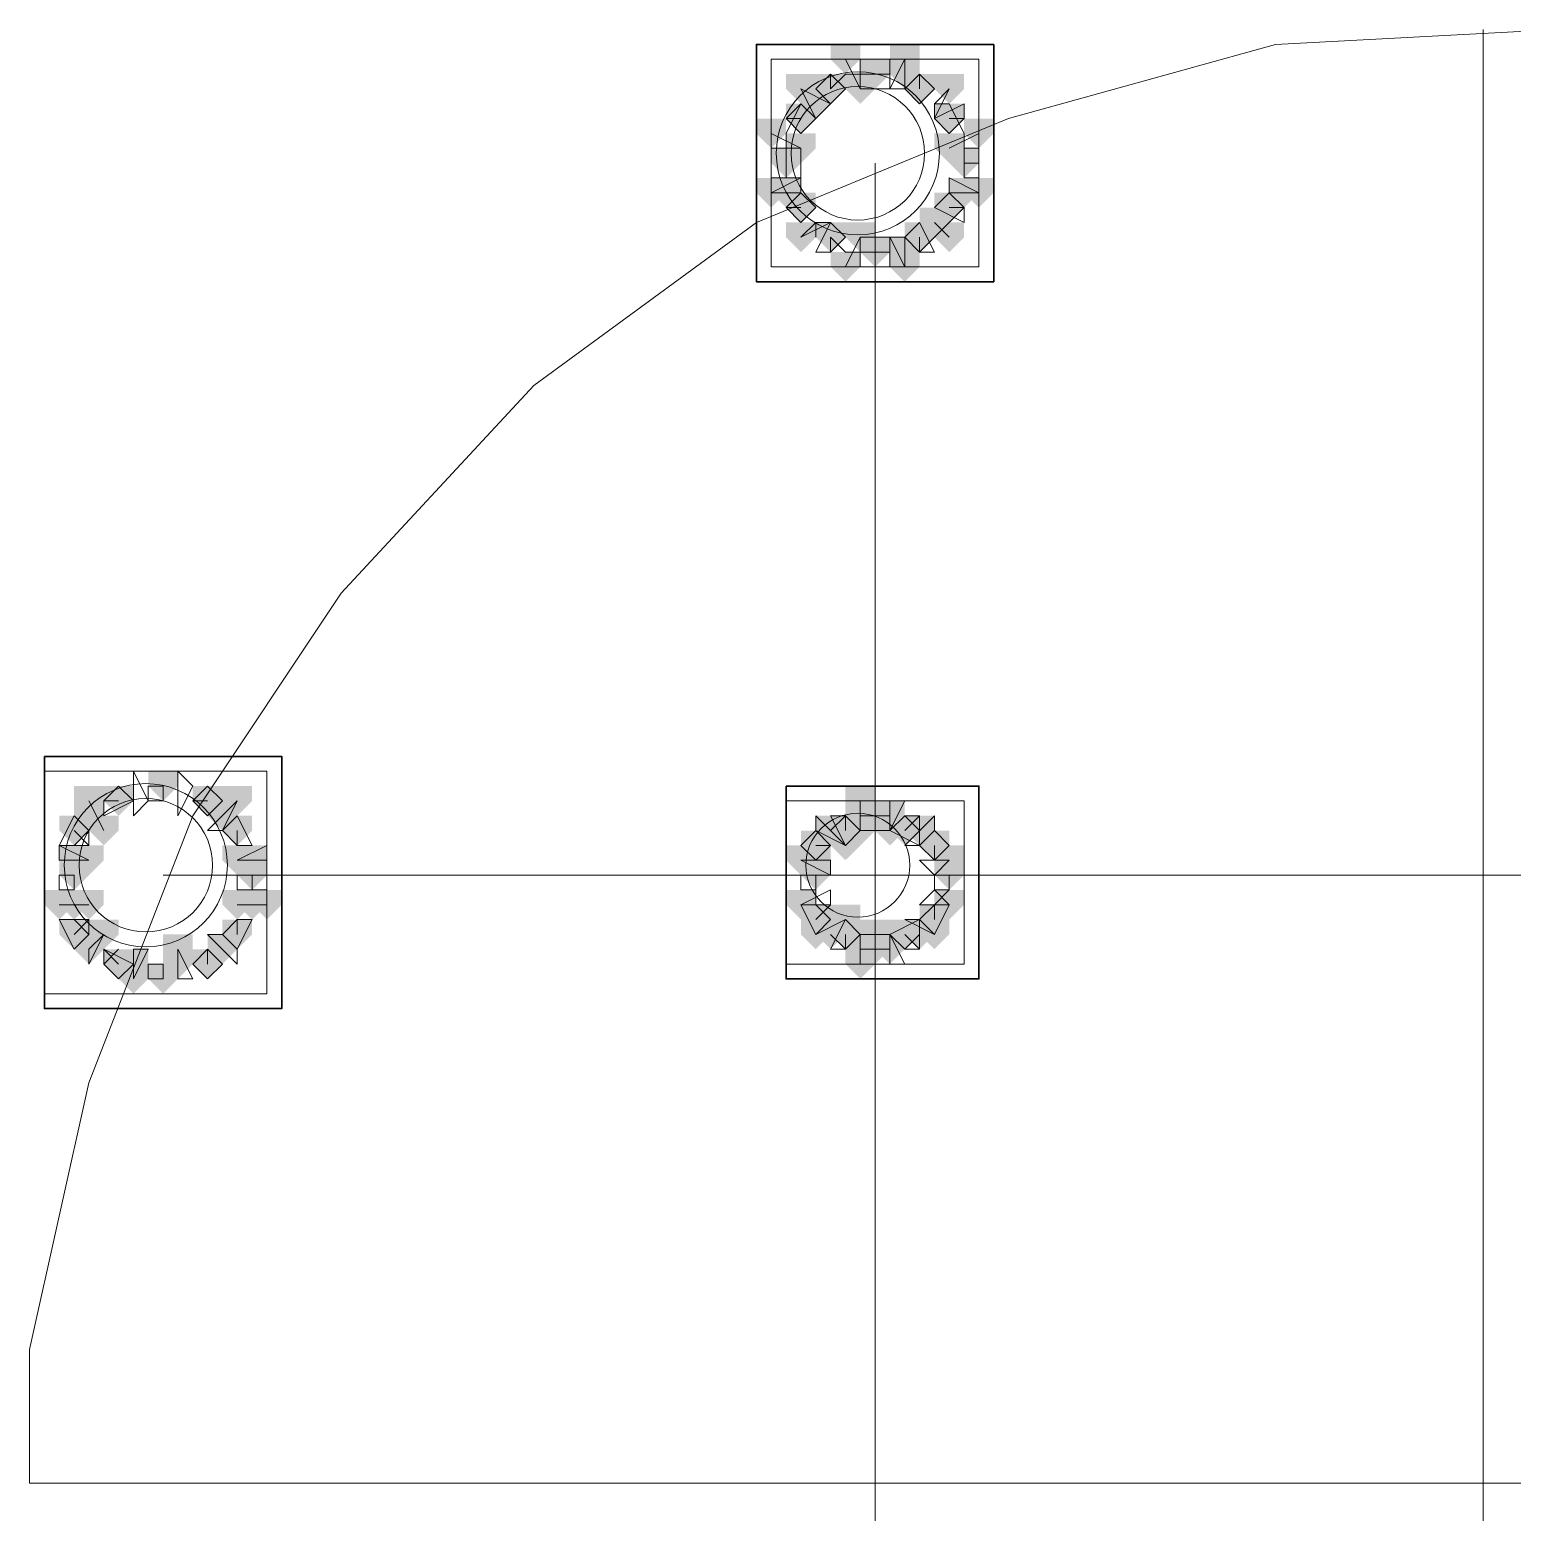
# Model space of a CAD drawing. Header units: millimetres. Extents: x 2315 to 4619, y 1334 to 1897.
# Drawn here: x 3620.04 to 3626.15, y 1554.59 to 1560.69 of the extents above; entities that cross this region are included whole.
import ezdxf

# ---------------------------------------------------------------- set-up
doc = ezdxf.new("R2010")
doc.units = ezdxf.units.MM
for name, color, linetype, true_color in [('PDF_10', 7, 'Continuous', 0x00b85c), ('PDF_AXIS', 7, 'Continuous', 0x00b85c), ('PDF_柱构件', 7, 'Continuous', 0x00b85c), ('PDF_转运站初步方案', 7, 'Continuous', 0x00b85c)]:
    doc.layers.add(name, color=color, linetype=linetype, true_color=true_color)
doc.layers.add('PDF_中心线层', color=1, linetype='Continuous')
doc.layers.add('PDF_粗实线层', color=7, linetype='Continuous')

msp = doc.modelspace()

# ---------------------------------------------------------------- hatches: boundary and pattern name
at = {"layer": 'PDF_10', "transparency": 33554559}
for points in [[(3623.525, 1560.5703), (3623.464, 1560.5703), (3623.464, 1560.5093), (3623.525, 1560.4482), (3623.5861, 1560.5093), (3623.5861, 1560.5703)], [(3623.525, 1560.5703), (3623.464, 1560.5703), (3623.464, 1560.5093), (3623.525, 1560.4482), (3623.5861, 1560.5093), (3623.5861, 1560.5703)], [(3623.525, 1560.5703), (3623.464, 1560.5703), (3623.464, 1560.5093), (3623.525, 1560.4482), (3623.5861, 1560.5093), (3623.5861, 1560.5703)], [(3623.3418, 1560.5093), (3623.2807, 1560.5093), (3623.2807, 1560.4482), (3623.3418, 1560.3871), (3623.4029, 1560.4482), (3623.4029, 1560.5093)], [(3623.3418, 1560.5093), (3623.2807, 1560.5093), (3623.2807, 1560.4482), (3623.3418, 1560.3871), (3623.4029, 1560.4482), (3623.4029, 1560.5093)], [(3623.7083, 1560.5093), (3623.6472, 1560.5093), (3623.6472, 1560.4482), (3623.7083, 1560.3871), (3623.7694, 1560.4482), (3623.7694, 1560.5093)], [(3623.7083, 1560.5093), (3623.6472, 1560.5093), (3623.6472, 1560.4482), (3623.7083, 1560.3871), (3623.7694, 1560.4482), (3623.7694, 1560.5093)], [(3623.2196, 1560.3871), (3623.1586, 1560.3871), (3623.1586, 1560.326), (3623.2196, 1560.2649), (3623.2807, 1560.326), (3623.2807, 1560.3871)], [(3623.2196, 1560.3871), (3623.1586, 1560.3871), (3623.1586, 1560.326), (3623.2196, 1560.2649), (3623.2807, 1560.326), (3623.2807, 1560.3871)], [(3623.8305, 1560.3871), (3623.7694, 1560.3871), (3623.7694, 1560.326), (3623.8305, 1560.2649), (3623.8915, 1560.326), (3623.8915, 1560.3871)], [(3623.8305, 1560.3871), (3623.7694, 1560.3871), (3623.7694, 1560.326), (3623.8305, 1560.2649), (3623.8915, 1560.326), (3623.8915, 1560.3871)], [(3623.1586, 1560.2039), (3623.0975, 1560.2039), (3623.0975, 1560.1428), (3623.1586, 1560.0817), (3623.2196, 1560.1428), (3623.2196, 1560.2039)], [(3623.1586, 1560.2039), (3623.0975, 1560.2039), (3623.0975, 1560.1428), (3623.1586, 1560.0817), (3623.2196, 1560.1428), (3623.2196, 1560.2039)], [(3623.1586, 1560.2039), (3623.0975, 1560.2039), (3623.0975, 1560.1428), (3623.1586, 1560.0817), (3623.2196, 1560.1428), (3623.2196, 1560.2039)], [(3623.8915, 1560.2039), (3623.8305, 1560.2039), (3623.8305, 1560.1428), (3623.8915, 1560.0817), (3623.9526, 1560.1428), (3623.9526, 1560.2039)], [(3623.8915, 1560.2039), (3623.8305, 1560.2039), (3623.8305, 1560.1428), (3623.8915, 1560.0817), (3623.9526, 1560.1428), (3623.9526, 1560.2039)], [(3623.2196, 1560.0206), (3623.1586, 1560.0206), (3623.1586, 1559.9595), (3623.2196, 1559.8985), (3623.2807, 1559.9595), (3623.2807, 1560.0206)], [(3623.2196, 1560.0206), (3623.1586, 1560.0206), (3623.1586, 1559.9595), (3623.2196, 1559.8985), (3623.2807, 1559.9595), (3623.2807, 1560.0206)], [(3623.8305, 1560.0206), (3623.7694, 1560.0206), (3623.7694, 1559.9595), (3623.8305, 1559.8985), (3623.8915, 1559.9595), (3623.8915, 1560.0206)], [(3623.8305, 1560.0206), (3623.7694, 1560.0206), (3623.7694, 1559.9595), (3623.8305, 1559.8985), (3623.8915, 1559.9595), (3623.8915, 1560.0206)], [(3623.3418, 1559.8985), (3623.2807, 1559.8985), (3623.2807, 1559.8374), (3623.3418, 1559.7763), (3623.4029, 1559.8374), (3623.4029, 1559.8985)], [(3623.3418, 1559.8985), (3623.2807, 1559.8985), (3623.2807, 1559.8374), (3623.3418, 1559.7763), (3623.4029, 1559.8374), (3623.4029, 1559.8985)], [(3623.7083, 1559.8985), (3623.6472, 1559.8985), (3623.6472, 1559.8374), (3623.7083, 1559.7763), (3623.7694, 1559.8374), (3623.7694, 1559.8985)], [(3623.7083, 1559.8985), (3623.6472, 1559.8985), (3623.6472, 1559.8374), (3623.7083, 1559.7763), (3623.7694, 1559.8374), (3623.7694, 1559.8985)], [(3623.525, 1559.8374), (3623.464, 1559.8374), (3623.464, 1559.7763), (3623.525, 1559.7152), (3623.5861, 1559.7763), (3623.5861, 1559.8374)], [(3623.525, 1559.8374), (3623.464, 1559.8374), (3623.464, 1559.7763), (3623.525, 1559.7152), (3623.5861, 1559.7763), (3623.5861, 1559.8374)], [(3620.5932, 1557.6385), (3620.5321, 1557.6385), (3620.5321, 1557.5774), (3620.5932, 1557.5163), (3620.6542, 1557.5774), (3620.6542, 1557.6385)], [(3620.5932, 1557.6385), (3620.5321, 1557.6385), (3620.5321, 1557.5774), (3620.5932, 1557.5163), (3620.6542, 1557.5774), (3620.6542, 1557.6385)], [(3620.4099, 1557.5774), (3620.3488, 1557.5774), (3620.3488, 1557.5163), (3620.4099, 1557.4552), (3620.471, 1557.5163), (3620.471, 1557.5774)], [(3620.4099, 1557.5774), (3620.3488, 1557.5774), (3620.3488, 1557.5163), (3620.4099, 1557.4552), (3620.471, 1557.5163), (3620.471, 1557.5774)], [(3620.7764, 1557.5774), (3620.7153, 1557.5774), (3620.7153, 1557.5163), (3620.7764, 1557.4552), (3620.8375, 1557.5163), (3620.8375, 1557.5774)], [(3620.7764, 1557.5774), (3620.7153, 1557.5774), (3620.7153, 1557.5163), (3620.7764, 1557.4552), (3620.8375, 1557.5163), (3620.8375, 1557.5774)], [(3620.7764, 1557.5774), (3620.7153, 1557.5774), (3620.7153, 1557.5163), (3620.7764, 1557.4552), (3620.8375, 1557.5163), (3620.8375, 1557.5774)], [(3623.525, 1557.5163), (3623.464, 1557.5163), (3623.464, 1557.4552), (3623.525, 1557.3941), (3623.5861, 1557.4552), (3623.5861, 1557.5163)], [(3623.525, 1557.5163), (3623.464, 1557.5163), (3623.464, 1557.4552), (3623.525, 1557.3941), (3623.5861, 1557.4552), (3623.5861, 1557.5163)], [(3623.525, 1557.5163), (3623.464, 1557.5163), (3623.464, 1557.4552), (3623.525, 1557.3941), (3623.5861, 1557.4552), (3623.5861, 1557.5163)], [(3620.2267, 1557.4552), (3620.1656, 1557.4552), (3620.1656, 1557.3941), (3620.2267, 1557.333), (3620.2877, 1557.3941), (3620.2877, 1557.4552)], [(3620.2267, 1557.4552), (3620.1656, 1557.4552), (3620.1656, 1557.3941), (3620.2267, 1557.333), (3620.2877, 1557.3941), (3620.2877, 1557.4552)], [(3620.8986, 1557.4552), (3620.8375, 1557.4552), (3620.8375, 1557.3941), (3620.8986, 1557.333), (3620.9596, 1557.3941), (3620.9596, 1557.4552)], [(3620.8986, 1557.4552), (3620.8375, 1557.4552), (3620.8375, 1557.3941), (3620.8986, 1557.333), (3620.9596, 1557.3941), (3620.9596, 1557.4552)], [(3623.4029, 1557.4552), (3623.3418, 1557.4552), (3623.3418, 1557.3941), (3623.4029, 1557.333), (3623.464, 1557.3941), (3623.464, 1557.4552)], [(3623.4029, 1557.4552), (3623.3418, 1557.4552), (3623.3418, 1557.3941), (3623.4029, 1557.333), (3623.464, 1557.3941), (3623.464, 1557.4552)], [(3623.6472, 1557.4552), (3623.5861, 1557.4552), (3623.5861, 1557.3941), (3623.6472, 1557.333), (3623.7083, 1557.3941), (3623.7083, 1557.4552)], [(3623.6472, 1557.4552), (3623.5861, 1557.4552), (3623.5861, 1557.3941), (3623.6472, 1557.333), (3623.7083, 1557.3941), (3623.7083, 1557.4552)], [(3623.2807, 1557.3941), (3623.2196, 1557.3941), (3623.2196, 1557.333), (3623.2807, 1557.272), (3623.3418, 1557.333), (3623.3418, 1557.3941)], [(3623.2807, 1557.3941), (3623.2196, 1557.3941), (3623.2196, 1557.333), (3623.2807, 1557.272), (3623.3418, 1557.333), (3623.3418, 1557.3941)], [(3623.7694, 1557.3941), (3623.7083, 1557.3941), (3623.7083, 1557.333), (3623.7694, 1557.272), (3623.8305, 1557.333), (3623.8305, 1557.3941)], [(3623.7694, 1557.3941), (3623.7083, 1557.3941), (3623.7083, 1557.333), (3623.7694, 1557.272), (3623.8305, 1557.333), (3623.8305, 1557.3941)], [(3623.7694, 1557.3941), (3623.7083, 1557.3941), (3623.7083, 1557.333), (3623.7694, 1557.272), (3623.8305, 1557.333), (3623.8305, 1557.3941)], [(3620.2267, 1557.272), (3620.1656, 1557.272), (3620.1656, 1557.2109), (3620.2267, 1557.1498), (3620.2877, 1557.2109), (3620.2877, 1557.272)], [(3620.2267, 1557.272), (3620.1656, 1557.272), (3620.1656, 1557.2109), (3620.2267, 1557.1498), (3620.2877, 1557.2109), (3620.2877, 1557.272)], [(3620.9596, 1557.272), (3620.8986, 1557.272), (3620.8986, 1557.2109), (3620.9596, 1557.1498), (3621.0207, 1557.2109), (3621.0207, 1557.272)], [(3620.9596, 1557.272), (3620.8986, 1557.272), (3620.8986, 1557.2109), (3620.9596, 1557.1498), (3621.0207, 1557.2109), (3621.0207, 1557.272)], [(3623.2807, 1557.272), (3623.2196, 1557.272), (3623.2196, 1557.2109), (3623.2807, 1557.1498), (3623.3418, 1557.2109), (3623.3418, 1557.272)], [(3623.2807, 1557.272), (3623.2196, 1557.272), (3623.2196, 1557.2109), (3623.2807, 1557.1498), (3623.3418, 1557.2109), (3623.3418, 1557.272)], [(3623.8305, 1557.272), (3623.7694, 1557.272), (3623.7694, 1557.2109), (3623.8305, 1557.1498), (3623.8915, 1557.2109), (3623.8915, 1557.272)], [(3623.8305, 1557.272), (3623.7694, 1557.272), (3623.7694, 1557.2109), (3623.8305, 1557.1498), (3623.8915, 1557.2109), (3623.8915, 1557.272)], [(3623.2807, 1557.0887), (3623.2196, 1557.0887), (3623.2196, 1557.0276), (3623.2807, 1556.9666), (3623.3418, 1557.0276), (3623.3418, 1557.0887)], [(3623.2807, 1557.0887), (3623.2196, 1557.0887), (3623.2196, 1557.0276), (3623.2807, 1556.9666), (3623.3418, 1557.0276), (3623.3418, 1557.0887)], [(3623.7694, 1557.0887), (3623.7083, 1557.0887), (3623.7083, 1557.0276), (3623.7694, 1556.9666), (3623.8305, 1557.0276), (3623.8305, 1557.0887)], [(3623.7694, 1557.0887), (3623.7083, 1557.0887), (3623.7083, 1557.0276), (3623.7694, 1556.9666), (3623.8305, 1557.0276), (3623.8305, 1557.0887)], [(3620.2267, 1557.0276), (3620.1656, 1557.0276), (3620.1656, 1556.9666), (3620.2267, 1556.9055), (3620.2877, 1556.9666), (3620.2877, 1557.0276)], [(3620.2267, 1557.0276), (3620.1656, 1557.0276), (3620.1656, 1556.9666), (3620.2267, 1556.9055), (3620.2877, 1556.9666), (3620.2877, 1557.0276)], [(3620.8986, 1557.0276), (3620.8375, 1557.0276), (3620.8375, 1556.9666), (3620.8986, 1556.9055), (3620.9596, 1556.9666), (3620.9596, 1557.0276)], [(3620.8986, 1557.0276), (3620.8375, 1557.0276), (3620.8375, 1556.9666), (3620.8986, 1556.9055), (3620.9596, 1556.9666), (3620.9596, 1557.0276)], [(3623.4029, 1557.0276), (3623.3418, 1557.0276), (3623.3418, 1556.9666), (3623.4029, 1556.9055), (3623.464, 1556.9666), (3623.464, 1557.0276)], [(3623.4029, 1557.0276), (3623.3418, 1557.0276), (3623.3418, 1556.9666), (3623.4029, 1556.9055), (3623.464, 1556.9666), (3623.464, 1557.0276)], [(3623.6472, 1557.0276), (3623.5861, 1557.0276), (3623.5861, 1556.9666), (3623.6472, 1556.9055), (3623.7083, 1556.9666), (3623.7083, 1557.0276)], [(3623.6472, 1557.0276), (3623.5861, 1557.0276), (3623.5861, 1556.9666), (3623.6472, 1556.9055), (3623.7083, 1556.9666), (3623.7083, 1557.0276)], [(3623.525, 1556.9666), (3623.464, 1556.9666), (3623.464, 1556.9055), (3623.525, 1556.8444), (3623.5861, 1556.9055), (3623.5861, 1556.9666)], [(3623.525, 1556.9666), (3623.464, 1556.9666), (3623.464, 1556.9055), (3623.525, 1556.8444), (3623.5861, 1556.9055), (3623.5861, 1556.9666)], [(3623.525, 1556.9666), (3623.464, 1556.9666), (3623.464, 1556.9055), (3623.525, 1556.8444), (3623.5861, 1556.9055), (3623.5861, 1556.9666)], [(3620.4099, 1556.9055), (3620.3488, 1556.9055), (3620.3488, 1556.8444), (3620.4099, 1556.7833), (3620.471, 1556.8444), (3620.471, 1556.9055)], [(3620.4099, 1556.9055), (3620.3488, 1556.9055), (3620.3488, 1556.8444), (3620.4099, 1556.7833), (3620.471, 1556.8444), (3620.471, 1556.9055)], [(3620.7764, 1556.9055), (3620.7153, 1556.9055), (3620.7153, 1556.8444), (3620.7764, 1556.7833), (3620.8375, 1556.8444), (3620.8375, 1556.9055)], [(3620.7764, 1556.9055), (3620.7153, 1556.9055), (3620.7153, 1556.8444), (3620.7764, 1556.7833), (3620.8375, 1556.8444), (3620.8375, 1556.9055)], [(3620.5932, 1556.8444), (3620.5321, 1556.8444), (3620.5321, 1556.7833), (3620.5932, 1556.7222), (3620.6542, 1556.7833), (3620.6542, 1556.8444)], [(3620.5932, 1556.8444), (3620.5321, 1556.8444), (3620.5321, 1556.7833), (3620.5932, 1556.7222), (3620.6542, 1556.7833), (3620.6542, 1556.8444)]]:
    msp.add_hatch(color=256, dxfattribs=at).paths.add_polyline_path(points)
at = {"layer": 'PDF_柱构件', "transparency": 33554559}
for points in [[(3623.4029, 1560.6314), (3623.3418, 1560.6314), (3623.3418, 1560.5703), (3623.4029, 1560.5093), (3623.464, 1560.5703), (3623.464, 1560.6314)], [(3623.6472, 1560.6314), (3623.5861, 1560.6314), (3623.5861, 1560.5703), (3623.6472, 1560.5093), (3623.7083, 1560.5703), (3623.7083, 1560.6314)], [(3623.6472, 1560.5703), (3623.5861, 1560.5703), (3623.5861, 1560.5093), (3623.6472, 1560.4482), (3623.7083, 1560.5093), (3623.7083, 1560.5703)], [(3623.2196, 1560.5093), (3623.1586, 1560.5093), (3623.1586, 1560.4482), (3623.2196, 1560.3871), (3623.2807, 1560.4482), (3623.2807, 1560.5093)], [(3623.464, 1560.5093), (3623.4029, 1560.5093), (3623.4029, 1560.4482), (3623.464, 1560.3871), (3623.525, 1560.4482), (3623.525, 1560.5093)], [(3623.8305, 1560.5093), (3623.7694, 1560.5093), (3623.7694, 1560.4482), (3623.8305, 1560.3871), (3623.8915, 1560.4482), (3623.8915, 1560.5093)], [(3623.2807, 1560.4482), (3623.2196, 1560.4482), (3623.2196, 1560.3871), (3623.2807, 1560.326), (3623.3418, 1560.3871), (3623.3418, 1560.4482)], [(3623.0975, 1560.326), (3623.0364, 1560.326), (3623.0364, 1560.2649), (3623.0975, 1560.2039), (3623.1586, 1560.2649), (3623.1586, 1560.326)], [(3623.9526, 1560.326), (3623.8915, 1560.326), (3623.8915, 1560.2649), (3623.9526, 1560.2039), (3624.0137, 1560.2649), (3624.0137, 1560.326)], [(3623.2196, 1560.2649), (3623.1586, 1560.2649), (3623.1586, 1560.2039), (3623.2196, 1560.1428), (3623.2807, 1560.2039), (3623.2807, 1560.2649)], [(3623.8305, 1560.2649), (3623.7694, 1560.2649), (3623.7694, 1560.2039), (3623.8305, 1560.1428), (3623.8915, 1560.2039), (3623.8915, 1560.2649)], [(3623.0975, 1560.0817), (3623.0364, 1560.0817), (3623.0364, 1560.0206), (3623.0975, 1559.9595), (3623.1586, 1560.0206), (3623.1586, 1560.0817)], [(3623.1586, 1560.0817), (3623.0975, 1560.0817), (3623.0975, 1560.0206), (3623.1586, 1559.9595), (3623.2196, 1560.0206), (3623.2196, 1560.0817)], [(3623.8915, 1560.0817), (3623.8305, 1560.0817), (3623.8305, 1560.0206), (3623.8915, 1559.9595), (3623.9526, 1560.0206), (3623.9526, 1560.0817)], [(3623.9526, 1560.0817), (3623.8915, 1560.0817), (3623.8915, 1560.0206), (3623.9526, 1559.9595), (3624.0137, 1560.0206), (3624.0137, 1560.0817)], [(3623.7694, 1559.9595), (3623.7083, 1559.9595), (3623.7083, 1559.8985), (3623.7694, 1559.8374), (3623.8305, 1559.8985), (3623.8305, 1559.9595)], [(3623.2196, 1559.8985), (3623.1586, 1559.8985), (3623.1586, 1559.8374), (3623.2196, 1559.7763), (3623.2807, 1559.8374), (3623.2807, 1559.8985)], [(3623.464, 1559.8985), (3623.4029, 1559.8985), (3623.4029, 1559.8374), (3623.464, 1559.7763), (3623.525, 1559.8374), (3623.525, 1559.8985)], [(3623.8305, 1559.8985), (3623.7694, 1559.8985), (3623.7694, 1559.8374), (3623.8305, 1559.7763), (3623.8915, 1559.8374), (3623.8915, 1559.8985)], [(3623.6472, 1559.8374), (3623.5861, 1559.8374), (3623.5861, 1559.7763), (3623.6472, 1559.7152), (3623.7083, 1559.7763), (3623.7083, 1559.8374)], [(3623.4029, 1559.7763), (3623.3418, 1559.7763), (3623.3418, 1559.7152), (3623.4029, 1559.6541), (3623.464, 1559.7152), (3623.464, 1559.7763)], [(3623.6472, 1559.7763), (3623.5861, 1559.7763), (3623.5861, 1559.7152), (3623.6472, 1559.6541), (3623.7083, 1559.7152), (3623.7083, 1559.7763)], [(3620.2877, 1557.5774), (3620.2267, 1557.5774), (3620.2267, 1557.5163), (3620.2877, 1557.4552), (3620.3488, 1557.5163), (3620.3488, 1557.5774)], [(3620.8986, 1557.5774), (3620.8375, 1557.5774), (3620.8375, 1557.5163), (3620.8986, 1557.4552), (3620.9596, 1557.5163), (3620.9596, 1557.5774)], [(3623.464, 1557.5774), (3623.4029, 1557.5774), (3623.4029, 1557.5163), (3623.464, 1557.4552), (3623.525, 1557.5163), (3623.525, 1557.5774)], [(3620.2877, 1557.5163), (3620.2267, 1557.5163), (3620.2267, 1557.4552), (3620.2877, 1557.3941), (3620.3488, 1557.4552), (3620.3488, 1557.5163)], [(3620.8375, 1557.5163), (3620.7764, 1557.5163), (3620.7764, 1557.4552), (3620.8375, 1557.3941), (3620.8986, 1557.4552), (3620.8986, 1557.5163)], [(3623.464, 1557.5163), (3623.4029, 1557.5163), (3623.4029, 1557.4552), (3623.464, 1557.3941), (3623.525, 1557.4552), (3623.525, 1557.5163)], [(3623.5861, 1557.5163), (3623.525, 1557.5163), (3623.525, 1557.4552), (3623.5861, 1557.3941), (3623.6472, 1557.4552), (3623.6472, 1557.5163)], [(3620.3488, 1557.4552), (3620.2877, 1557.4552), (3620.2877, 1557.3941), (3620.3488, 1557.333), (3620.4099, 1557.3941), (3620.4099, 1557.4552)], [(3623.3418, 1557.4552), (3623.2807, 1557.4552), (3623.2807, 1557.3941), (3623.3418, 1557.333), (3623.4029, 1557.3941), (3623.4029, 1557.4552)], [(3623.464, 1557.4552), (3623.4029, 1557.4552), (3623.4029, 1557.3941), (3623.464, 1557.333), (3623.525, 1557.3941), (3623.525, 1557.4552)], [(3623.5861, 1557.4552), (3623.525, 1557.4552), (3623.525, 1557.3941), (3623.5861, 1557.333), (3623.6472, 1557.3941), (3623.6472, 1557.4552)], [(3623.7083, 1557.4552), (3623.6472, 1557.4552), (3623.6472, 1557.3941), (3623.7083, 1557.333), (3623.7694, 1557.3941), (3623.7694, 1557.4552)], [(3623.4029, 1557.3941), (3623.3418, 1557.3941), (3623.3418, 1557.333), (3623.4029, 1557.272), (3623.464, 1557.333), (3623.464, 1557.3941)], [(3620.2267, 1557.333), (3620.1656, 1557.333), (3620.1656, 1557.272), (3620.2267, 1557.2109), (3620.2877, 1557.272), (3620.2877, 1557.333)], [(3620.2877, 1557.333), (3620.2267, 1557.333), (3620.2267, 1557.272), (3620.2877, 1557.2109), (3620.3488, 1557.272), (3620.3488, 1557.333)], [(3620.8986, 1557.333), (3620.8375, 1557.333), (3620.8375, 1557.272), (3620.8986, 1557.2109), (3620.9596, 1557.272), (3620.9596, 1557.333)], [(3620.9596, 1557.333), (3620.8986, 1557.333), (3620.8986, 1557.272), (3620.9596, 1557.2109), (3621.0207, 1557.272), (3621.0207, 1557.333)], [(3623.2196, 1557.333), (3623.1586, 1557.333), (3623.1586, 1557.272), (3623.2196, 1557.2109), (3623.2807, 1557.272), (3623.2807, 1557.333)], [(3623.2807, 1557.333), (3623.2196, 1557.333), (3623.2196, 1557.272), (3623.2807, 1557.2109), (3623.3418, 1557.272), (3623.3418, 1557.333)], [(3623.8305, 1557.333), (3623.7694, 1557.333), (3623.7694, 1557.272), (3623.8305, 1557.2109), (3623.8915, 1557.272), (3623.8915, 1557.333)], [(3620.1656, 1557.1498), (3620.1045, 1557.1498), (3620.1045, 1557.0887), (3620.1656, 1557.0276), (3620.2267, 1557.0887), (3620.2267, 1557.1498)], [(3620.2267, 1557.1498), (3620.1656, 1557.1498), (3620.1656, 1557.0887), (3620.2267, 1557.0276), (3620.2877, 1557.0887), (3620.2877, 1557.1498)], [(3620.2877, 1557.1498), (3620.2267, 1557.1498), (3620.2267, 1557.0887), (3620.2877, 1557.0276), (3620.3488, 1557.0887), (3620.3488, 1557.1498)], [(3620.8986, 1557.1498), (3620.8375, 1557.1498), (3620.8375, 1557.0887), (3620.8986, 1557.0276), (3620.9596, 1557.0887), (3620.9596, 1557.1498)], [(3620.9596, 1557.1498), (3620.8986, 1557.1498), (3620.8986, 1557.0887), (3620.9596, 1557.0276), (3621.0207, 1557.0887), (3621.0207, 1557.1498)], [(3621.0207, 1557.1498), (3620.9596, 1557.1498), (3620.9596, 1557.0887), (3621.0207, 1557.0276), (3621.0818, 1557.0887), (3621.0818, 1557.1498)], [(3623.2196, 1557.1498), (3623.1586, 1557.1498), (3623.1586, 1557.0887), (3623.2196, 1557.0276), (3623.2807, 1557.0887), (3623.2807, 1557.1498)], [(3623.8305, 1557.1498), (3623.7694, 1557.1498), (3623.7694, 1557.0887), (3623.8305, 1557.0276), (3623.8915, 1557.0887), (3623.8915, 1557.1498)], [(3623.4029, 1557.0887), (3623.3418, 1557.0887), (3623.3418, 1557.0276), (3623.4029, 1556.9666), (3623.464, 1557.0276), (3623.464, 1557.0887)], [(3620.3488, 1557.0276), (3620.2877, 1557.0276), (3620.2877, 1556.9666), (3620.3488, 1556.9055), (3620.4099, 1556.9666), (3620.4099, 1557.0276)], [(3623.2807, 1557.0276), (3623.2196, 1557.0276), (3623.2196, 1556.9666), (3623.2807, 1556.9055), (3623.3418, 1556.9666), (3623.3418, 1557.0276)], [(3623.3418, 1557.0276), (3623.2807, 1557.0276), (3623.2807, 1556.9666), (3623.3418, 1556.9055), (3623.4029, 1556.9666), (3623.4029, 1557.0276)], [(3623.464, 1557.0276), (3623.4029, 1557.0276), (3623.4029, 1556.9666), (3623.464, 1556.9055), (3623.525, 1556.9666), (3623.525, 1557.0276)], [(3623.5861, 1557.0276), (3623.525, 1557.0276), (3623.525, 1556.9666), (3623.5861, 1556.9055), (3623.6472, 1556.9666), (3623.6472, 1557.0276)], [(3623.7083, 1557.0276), (3623.6472, 1557.0276), (3623.6472, 1556.9666), (3623.7083, 1556.9055), (3623.7694, 1556.9666), (3623.7694, 1557.0276)], [(3623.7694, 1557.0276), (3623.7083, 1557.0276), (3623.7083, 1556.9666), (3623.7694, 1556.9055), (3623.8305, 1556.9666), (3623.8305, 1557.0276)], [(3620.2877, 1556.9666), (3620.2267, 1556.9666), (3620.2267, 1556.9055), (3620.2877, 1556.8444), (3620.3488, 1556.9055), (3620.3488, 1556.9666)], [(3620.6542, 1556.9666), (3620.5932, 1556.9666), (3620.5932, 1556.9055), (3620.6542, 1556.8444), (3620.7153, 1556.9055), (3620.7153, 1556.9666)], [(3620.8375, 1556.9666), (3620.7764, 1556.9666), (3620.7764, 1556.9055), (3620.8375, 1556.8444), (3620.8986, 1556.9055), (3620.8986, 1556.9666)], [(3623.464, 1556.9666), (3623.4029, 1556.9666), (3623.4029, 1556.9055), (3623.464, 1556.8444), (3623.525, 1556.9055), (3623.525, 1556.9666)], [(3623.5861, 1556.9666), (3623.525, 1556.9666), (3623.525, 1556.9055), (3623.5861, 1556.8444), (3623.6472, 1556.9055), (3623.6472, 1556.9666)], [(3620.471, 1556.9055), (3620.4099, 1556.9055), (3620.4099, 1556.8444), (3620.471, 1556.7833), (3620.5321, 1556.8444), (3620.5321, 1556.9055)], [(3620.6542, 1556.9055), (3620.5932, 1556.9055), (3620.5932, 1556.8444), (3620.6542, 1556.7833), (3620.7153, 1556.8444), (3620.7153, 1556.9055)], [(3623.464, 1556.9055), (3623.4029, 1556.9055), (3623.4029, 1556.8444), (3623.464, 1556.7833), (3623.525, 1556.8444), (3623.525, 1556.9055)], [(3620.471, 1556.8444), (3620.4099, 1556.8444), (3620.4099, 1556.7833), (3620.471, 1556.7222), (3620.5321, 1556.7833), (3620.5321, 1556.8444)]]:
    msp.add_hatch(color=256, dxfattribs=at).paths.add_polyline_path(points)
at = {"layer": 'PDF_转运站初步方案', "transparency": 33554559}
for points in [[(3623.525, 1560.5703), (3623.464, 1560.5703), (3623.464, 1560.5093), (3623.525, 1560.4482), (3623.5861, 1560.5093), (3623.5861, 1560.5703)], [(3623.525, 1560.5703), (3623.464, 1560.5703), (3623.464, 1560.5093), (3623.525, 1560.4482), (3623.5861, 1560.5093), (3623.5861, 1560.5703)], [(3623.3418, 1560.5093), (3623.2807, 1560.5093), (3623.2807, 1560.4482), (3623.3418, 1560.3871), (3623.4029, 1560.4482), (3623.4029, 1560.5093)], [(3623.3418, 1560.5093), (3623.2807, 1560.5093), (3623.2807, 1560.4482), (3623.3418, 1560.3871), (3623.4029, 1560.4482), (3623.4029, 1560.5093)], [(3623.7083, 1560.5093), (3623.6472, 1560.5093), (3623.6472, 1560.4482), (3623.7083, 1560.3871), (3623.7694, 1560.4482), (3623.7694, 1560.5093)], [(3623.7083, 1560.5093), (3623.6472, 1560.5093), (3623.6472, 1560.4482), (3623.7083, 1560.3871), (3623.7694, 1560.4482), (3623.7694, 1560.5093)], [(3623.2196, 1560.3871), (3623.1586, 1560.3871), (3623.1586, 1560.326), (3623.2196, 1560.2649), (3623.2807, 1560.326), (3623.2807, 1560.3871)], [(3623.2196, 1560.3871), (3623.1586, 1560.3871), (3623.1586, 1560.326), (3623.2196, 1560.2649), (3623.2807, 1560.326), (3623.2807, 1560.3871)], [(3623.8305, 1560.3871), (3623.7694, 1560.3871), (3623.7694, 1560.326), (3623.8305, 1560.2649), (3623.8915, 1560.326), (3623.8915, 1560.3871)], [(3623.8305, 1560.3871), (3623.7694, 1560.3871), (3623.7694, 1560.326), (3623.8305, 1560.2649), (3623.8915, 1560.326), (3623.8915, 1560.3871)], [(3623.1586, 1560.2039), (3623.0975, 1560.2039), (3623.0975, 1560.1428), (3623.1586, 1560.0817), (3623.2196, 1560.1428), (3623.2196, 1560.2039)], [(3623.1586, 1560.2039), (3623.0975, 1560.2039), (3623.0975, 1560.1428), (3623.1586, 1560.0817), (3623.2196, 1560.1428), (3623.2196, 1560.2039)], [(3623.8915, 1560.2039), (3623.8305, 1560.2039), (3623.8305, 1560.1428), (3623.8915, 1560.0817), (3623.9526, 1560.1428), (3623.9526, 1560.2039)], [(3623.8915, 1560.2039), (3623.8305, 1560.2039), (3623.8305, 1560.1428), (3623.8915, 1560.0817), (3623.9526, 1560.1428), (3623.9526, 1560.2039)], [(3623.2196, 1560.0206), (3623.1586, 1560.0206), (3623.1586, 1559.9595), (3623.2196, 1559.8985), (3623.2807, 1559.9595), (3623.2807, 1560.0206)], [(3623.2196, 1560.0206), (3623.1586, 1560.0206), (3623.1586, 1559.9595), (3623.2196, 1559.8985), (3623.2807, 1559.9595), (3623.2807, 1560.0206)], [(3623.8305, 1560.0206), (3623.7694, 1560.0206), (3623.7694, 1559.9595), (3623.8305, 1559.8985), (3623.8915, 1559.9595), (3623.8915, 1560.0206)], [(3623.8305, 1560.0206), (3623.7694, 1560.0206), (3623.7694, 1559.9595), (3623.8305, 1559.8985), (3623.8915, 1559.9595), (3623.8915, 1560.0206)], [(3623.3418, 1559.8985), (3623.2807, 1559.8985), (3623.2807, 1559.8374), (3623.3418, 1559.7763), (3623.4029, 1559.8374), (3623.4029, 1559.8985)], [(3623.3418, 1559.8985), (3623.2807, 1559.8985), (3623.2807, 1559.8374), (3623.3418, 1559.7763), (3623.4029, 1559.8374), (3623.4029, 1559.8985)], [(3623.7083, 1559.8985), (3623.6472, 1559.8985), (3623.6472, 1559.8374), (3623.7083, 1559.7763), (3623.7694, 1559.8374), (3623.7694, 1559.8985)], [(3623.7083, 1559.8985), (3623.6472, 1559.8985), (3623.6472, 1559.8374), (3623.7083, 1559.7763), (3623.7694, 1559.8374), (3623.7694, 1559.8985)], [(3623.525, 1559.8374), (3623.464, 1559.8374), (3623.464, 1559.7763), (3623.525, 1559.7152), (3623.5861, 1559.7763), (3623.5861, 1559.8374)], [(3623.525, 1559.8374), (3623.464, 1559.8374), (3623.464, 1559.7763), (3623.525, 1559.7152), (3623.5861, 1559.7763), (3623.5861, 1559.8374)], [(3620.5932, 1557.6385), (3620.5321, 1557.6385), (3620.5321, 1557.5774), (3620.5932, 1557.5163), (3620.6542, 1557.5774), (3620.6542, 1557.6385)], [(3620.5932, 1557.6385), (3620.5321, 1557.6385), (3620.5321, 1557.5774), (3620.5932, 1557.5163), (3620.6542, 1557.5774), (3620.6542, 1557.6385)], [(3620.4099, 1557.5774), (3620.3488, 1557.5774), (3620.3488, 1557.5163), (3620.4099, 1557.4552), (3620.471, 1557.5163), (3620.471, 1557.5774)], [(3620.4099, 1557.5774), (3620.3488, 1557.5774), (3620.3488, 1557.5163), (3620.4099, 1557.4552), (3620.471, 1557.5163), (3620.471, 1557.5774)], [(3620.7764, 1557.5774), (3620.7153, 1557.5774), (3620.7153, 1557.5163), (3620.7764, 1557.4552), (3620.8375, 1557.5163), (3620.8375, 1557.5774)], [(3620.7764, 1557.5774), (3620.7153, 1557.5774), (3620.7153, 1557.5163), (3620.7764, 1557.4552), (3620.8375, 1557.5163), (3620.8375, 1557.5774)], [(3623.525, 1557.5163), (3623.464, 1557.5163), (3623.464, 1557.4552), (3623.525, 1557.3941), (3623.5861, 1557.4552), (3623.5861, 1557.5163)], [(3623.525, 1557.5163), (3623.464, 1557.5163), (3623.464, 1557.4552), (3623.525, 1557.3941), (3623.5861, 1557.4552), (3623.5861, 1557.5163)], [(3620.2267, 1557.4552), (3620.1656, 1557.4552), (3620.1656, 1557.3941), (3620.2267, 1557.333), (3620.2877, 1557.3941), (3620.2877, 1557.4552)], [(3620.2267, 1557.4552), (3620.1656, 1557.4552), (3620.1656, 1557.3941), (3620.2267, 1557.333), (3620.2877, 1557.3941), (3620.2877, 1557.4552)], [(3620.8986, 1557.4552), (3620.8375, 1557.4552), (3620.8375, 1557.3941), (3620.8986, 1557.333), (3620.9596, 1557.3941), (3620.9596, 1557.4552)], [(3620.8986, 1557.4552), (3620.8375, 1557.4552), (3620.8375, 1557.3941), (3620.8986, 1557.333), (3620.9596, 1557.3941), (3620.9596, 1557.4552)], [(3623.4029, 1557.4552), (3623.3418, 1557.4552), (3623.3418, 1557.3941), (3623.4029, 1557.333), (3623.464, 1557.3941), (3623.464, 1557.4552)], [(3623.4029, 1557.4552), (3623.3418, 1557.4552), (3623.3418, 1557.3941), (3623.4029, 1557.333), (3623.464, 1557.3941), (3623.464, 1557.4552)], [(3623.6472, 1557.4552), (3623.5861, 1557.4552), (3623.5861, 1557.3941), (3623.6472, 1557.333), (3623.7083, 1557.3941), (3623.7083, 1557.4552)], [(3623.6472, 1557.4552), (3623.5861, 1557.4552), (3623.5861, 1557.3941), (3623.6472, 1557.333), (3623.7083, 1557.3941), (3623.7083, 1557.4552)], [(3623.2807, 1557.3941), (3623.2196, 1557.3941), (3623.2196, 1557.333), (3623.2807, 1557.272), (3623.3418, 1557.333), (3623.3418, 1557.3941)], [(3623.2807, 1557.3941), (3623.2196, 1557.3941), (3623.2196, 1557.333), (3623.2807, 1557.272), (3623.3418, 1557.333), (3623.3418, 1557.3941)], [(3623.7694, 1557.3941), (3623.7083, 1557.3941), (3623.7083, 1557.333), (3623.7694, 1557.272), (3623.8305, 1557.333), (3623.8305, 1557.3941)], [(3623.7694, 1557.3941), (3623.7083, 1557.3941), (3623.7083, 1557.333), (3623.7694, 1557.272), (3623.8305, 1557.333), (3623.8305, 1557.3941)], [(3620.2267, 1557.272), (3620.1656, 1557.272), (3620.1656, 1557.2109), (3620.2267, 1557.1498), (3620.2877, 1557.2109), (3620.2877, 1557.272)], [(3620.2267, 1557.272), (3620.1656, 1557.272), (3620.1656, 1557.2109), (3620.2267, 1557.1498), (3620.2877, 1557.2109), (3620.2877, 1557.272)], [(3620.9596, 1557.272), (3620.8986, 1557.272), (3620.8986, 1557.2109), (3620.9596, 1557.1498), (3621.0207, 1557.2109), (3621.0207, 1557.272)], [(3620.9596, 1557.272), (3620.8986, 1557.272), (3620.8986, 1557.2109), (3620.9596, 1557.1498), (3621.0207, 1557.2109), (3621.0207, 1557.272)], [(3623.2807, 1557.272), (3623.2196, 1557.272), (3623.2196, 1557.2109), (3623.2807, 1557.1498), (3623.3418, 1557.2109), (3623.3418, 1557.272)], [(3623.2807, 1557.272), (3623.2196, 1557.272), (3623.2196, 1557.2109), (3623.2807, 1557.1498), (3623.3418, 1557.2109), (3623.3418, 1557.272)], [(3623.8305, 1557.272), (3623.7694, 1557.272), (3623.7694, 1557.2109), (3623.8305, 1557.1498), (3623.8915, 1557.2109), (3623.8915, 1557.272)], [(3623.8305, 1557.272), (3623.7694, 1557.272), (3623.7694, 1557.2109), (3623.8305, 1557.1498), (3623.8915, 1557.2109), (3623.8915, 1557.272)], [(3623.2807, 1557.0887), (3623.2196, 1557.0887), (3623.2196, 1557.0276), (3623.2807, 1556.9666), (3623.3418, 1557.0276), (3623.3418, 1557.0887)], [(3623.2807, 1557.0887), (3623.2196, 1557.0887), (3623.2196, 1557.0276), (3623.2807, 1556.9666), (3623.3418, 1557.0276), (3623.3418, 1557.0887)], [(3623.7694, 1557.0887), (3623.7083, 1557.0887), (3623.7083, 1557.0276), (3623.7694, 1556.9666), (3623.8305, 1557.0276), (3623.8305, 1557.0887)], [(3623.7694, 1557.0887), (3623.7083, 1557.0887), (3623.7083, 1557.0276), (3623.7694, 1556.9666), (3623.8305, 1557.0276), (3623.8305, 1557.0887)], [(3620.2267, 1557.0276), (3620.1656, 1557.0276), (3620.1656, 1556.9666), (3620.2267, 1556.9055), (3620.2877, 1556.9666), (3620.2877, 1557.0276)], [(3620.2267, 1557.0276), (3620.1656, 1557.0276), (3620.1656, 1556.9666), (3620.2267, 1556.9055), (3620.2877, 1556.9666), (3620.2877, 1557.0276)], [(3620.8986, 1557.0276), (3620.8375, 1557.0276), (3620.8375, 1556.9666), (3620.8986, 1556.9055), (3620.9596, 1556.9666), (3620.9596, 1557.0276)], [(3620.8986, 1557.0276), (3620.8375, 1557.0276), (3620.8375, 1556.9666), (3620.8986, 1556.9055), (3620.9596, 1556.9666), (3620.9596, 1557.0276)], [(3623.4029, 1557.0276), (3623.3418, 1557.0276), (3623.3418, 1556.9666), (3623.4029, 1556.9055), (3623.464, 1556.9666), (3623.464, 1557.0276)], [(3623.4029, 1557.0276), (3623.3418, 1557.0276), (3623.3418, 1556.9666), (3623.4029, 1556.9055), (3623.464, 1556.9666), (3623.464, 1557.0276)], [(3623.6472, 1557.0276), (3623.5861, 1557.0276), (3623.5861, 1556.9666), (3623.6472, 1556.9055), (3623.7083, 1556.9666), (3623.7083, 1557.0276)], [(3623.6472, 1557.0276), (3623.5861, 1557.0276), (3623.5861, 1556.9666), (3623.6472, 1556.9055), (3623.7083, 1556.9666), (3623.7083, 1557.0276)], [(3623.525, 1556.9666), (3623.464, 1556.9666), (3623.464, 1556.9055), (3623.525, 1556.8444), (3623.5861, 1556.9055), (3623.5861, 1556.9666)], [(3623.525, 1556.9666), (3623.464, 1556.9666), (3623.464, 1556.9055), (3623.525, 1556.8444), (3623.5861, 1556.9055), (3623.5861, 1556.9666)], [(3620.4099, 1556.9055), (3620.3488, 1556.9055), (3620.3488, 1556.8444), (3620.4099, 1556.7833), (3620.471, 1556.8444), (3620.471, 1556.9055)], [(3620.4099, 1556.9055), (3620.3488, 1556.9055), (3620.3488, 1556.8444), (3620.4099, 1556.7833), (3620.471, 1556.8444), (3620.471, 1556.9055)], [(3620.7764, 1556.9055), (3620.7153, 1556.9055), (3620.7153, 1556.8444), (3620.7764, 1556.7833), (3620.8375, 1556.8444), (3620.8375, 1556.9055)], [(3620.7764, 1556.9055), (3620.7153, 1556.9055), (3620.7153, 1556.8444), (3620.7764, 1556.7833), (3620.8375, 1556.8444), (3620.8375, 1556.9055)], [(3620.5932, 1556.8444), (3620.5321, 1556.8444), (3620.5321, 1556.7833), (3620.5932, 1556.7222), (3620.6542, 1556.7833), (3620.6542, 1556.8444)], [(3620.5932, 1556.8444), (3620.5321, 1556.8444), (3620.5321, 1556.7833), (3620.5932, 1556.7222), (3620.6542, 1556.7833), (3620.6542, 1556.8444)]]:
    msp.add_hatch(color=256, dxfattribs=at).paths.add_polyline_path(points)

# ---------------------------------------------------------------- linework, layer by layer
at = {"layer": 'PDF_10', "lineweight": 18}
for points in [[(3623.4029, 1560.5093), (3623.3418, 1560.4482), (3623.3418, 1560.5093)], [(3623.5861, 1560.5093), (3623.464, 1560.5093)], [(3623.7694, 1560.4482), (3623.7083, 1560.5093), (3623.7083, 1560.4482)], [(3623.2196, 1560.3871), (3623.1586, 1560.2649)], [(3623.8915, 1560.2649), (3623.8305, 1560.3871)], [(3623.2196, 1560.326), (3623.1586, 1560.326)], [(3623.8305, 1560.326), (3623.8915, 1560.326)], [(3623.1586, 1560.2039), (3623.1586, 1560.0817)], [(3623.8915, 1560.0817), (3623.8915, 1560.2039)], [(3623.8915, 1560.1428), (3623.9526, 1560.1428)], [(3623.2196, 1559.9595), (3623.1586, 1559.9595), (3623.2196, 1559.8985)], [(3623.8305, 1559.8985), (3623.8915, 1559.9595), (3623.8305, 1559.9595)], [(3623.3418, 1559.7763), (3623.3418, 1559.8374), (3623.4029, 1559.7763)], [(3623.7083, 1559.8374), (3623.7083, 1559.7763), (3623.7694, 1559.8374)], [(3623.464, 1559.7763), (3623.5861, 1559.7763)], [(3623.525, 1559.7763), (3623.525, 1559.7152)], [(3620.5321, 1557.5774), (3620.5932, 1557.5774), (3620.5932, 1557.5163)], [(3620.3488, 1557.5163), (3620.4099, 1557.5163), (3620.3488, 1557.5163)], [(3620.7153, 1557.5163), (3620.7764, 1557.5163)], [(3623.3418, 1557.3941), (3623.4029, 1557.4552), (3623.4029, 1557.3941)], [(3623.464, 1557.4552), (3623.5861, 1557.4552)], [(3623.6472, 1557.4552), (3623.7083, 1557.3941)], [(3623.6472, 1557.3941), (3623.7083, 1557.4552)], [(3620.2267, 1557.333), (3620.2877, 1557.3941)], [(3620.2877, 1557.333), (3620.2267, 1557.3941)], [(3620.8986, 1557.3941), (3620.8986, 1557.333), (3620.8986, 1557.3941)], [(3623.2807, 1557.272), (3623.3418, 1557.333), (3623.2807, 1557.333)], [(3623.7694, 1557.333), (3623.7694, 1557.272)], [(3620.2267, 1557.1498), (3620.2267, 1557.2109), (3620.1656, 1557.2109)], [(3620.8986, 1557.2109), (3620.9596, 1557.2109), (3620.9596, 1557.1498)], [(3623.2807, 1557.1498), (3623.2807, 1557.2109), (3623.2196, 1557.2109)], [(3623.7694, 1557.2109), (3623.8305, 1557.2109), (3623.8305, 1557.1498)], [(3623.3418, 1557.0276), (3623.2807, 1557.0887)], [(3623.3418, 1557.0887), (3623.2807, 1557.0276)], [(3623.7694, 1557.0276), (3623.7694, 1557.0887), (3623.7694, 1557.0276)], [(3620.2877, 1556.9666), (3620.2267, 1557.0276)], [(3620.2877, 1557.0276), (3620.2267, 1556.9666)], [(3620.8986, 1556.9666), (3620.8986, 1557.0276), (3620.8986, 1556.9666)], [(3623.4029, 1556.9666), (3623.4029, 1556.9055), (3623.3418, 1556.9666)], [(3623.7083, 1556.9666), (3623.6472, 1556.9055)], [(3623.6472, 1556.9666), (3623.7083, 1556.9055)], [(3620.4099, 1556.8444), (3620.3488, 1556.9055)], [(3620.4099, 1556.9055), (3620.3488, 1556.8444)], [(3620.7764, 1556.8444), (3620.7764, 1556.9055), (3620.7153, 1556.8444)], [(3623.5861, 1556.9055), (3623.464, 1556.9055)], [(3620.5932, 1556.8444), (3620.5932, 1556.7833), (3620.5321, 1556.7833)]]:
    msp.add_lwpolyline(points, dxfattribs=at)
at = {"layer": 'PDF_AXIS', "lineweight": 18}
for points in [[(3623.9526, 1560.5703), (3623.9526, 1559.7152), (3623.0975, 1559.7152), (3623.0975, 1560.5703)], [(3620.1045, 1557.6385), (3620.1045, 1556.7222), (3621.0207, 1556.7222), (3621.0207, 1557.6385)], [(3623.1586, 1557.5163), (3623.1586, 1556.8444), (3623.8915, 1556.8444), (3623.8915, 1557.5163)]]:
    msp.add_lwpolyline(points, close=True, dxfattribs=at)
at = {"layer": 'PDF_中心线层', "color": 112, "lineweight": 18, "true_color": 0x00b85c}
for points in [[(3620.0434, 1554.7066), (3620.0434, 1555.2563), (3620.2877, 1556.3557), (3620.7153, 1557.4552), (3621.3261, 1558.3714), (3622.1202, 1559.2266), (3623.0364, 1559.8985), (3624.0748, 1560.326), (3625.1742, 1560.6314), (3626.3348, 1560.6925), (3627.4342, 1560.5093), (3628.5337, 1560.1428), (3629.0834, 1559.8374)], [(3623.525, 1549.2093), (3623.525, 1560.1428)], [(3620.5932, 1557.2109), (3631.4656, 1557.2109)], [(3632.0153, 1554.7066), (3620.0434, 1554.7066), (3632.0153, 1554.7066)]]:
    msp.add_lwpolyline(points, dxfattribs=at)
msp.add_lwpolyline([(3626.0294, 1560.6925), (3626.0294, 1548.6595)], close=True, dxfattribs=at)
msp.add_arc((3626.077, 1554.6164), 5.939, 239.20546, 0.87023, dxfattribs=at)
at = {"layer": 'PDF_柱构件', "lineweight": 18}
for points in [[(3623.4029, 1560.5703), (3623.464, 1560.4482)], [(3623.5861, 1560.4482), (3623.464, 1560.4482), (3623.464, 1560.5703), (3623.5861, 1560.5703)], [(3623.6472, 1560.5703), (3623.6472, 1560.4482), (3623.5861, 1560.4482)], [(3623.4029, 1560.4482), (3623.3418, 1560.3871), (3623.2807, 1560.4482), (3623.3418, 1560.5093)], [(3623.7083, 1560.3871), (3623.6472, 1560.4482), (3623.7083, 1560.5093), (3623.7694, 1560.4482)], [(3623.2196, 1560.4482), (3623.3418, 1560.3871), (3623.2807, 1560.326)], [(3623.8305, 1560.4482), (3623.7694, 1560.326), (3623.7694, 1560.3871)], [(3623.2807, 1560.326), (3623.2196, 1560.2649), (3623.1586, 1560.326), (3623.2196, 1560.3871)], [(3623.8305, 1560.2649), (3623.7694, 1560.326), (3623.8915, 1560.3871), (3623.8915, 1560.326)], [(3623.0975, 1560.2649), (3623.2196, 1560.2039)], [(3623.9526, 1560.2649), (3623.8305, 1560.2039)], [(3623.2196, 1560.2039), (3623.2196, 1560.0817), (3623.0975, 1560.0817), (3623.0975, 1560.2039)], [(3623.8915, 1560.0817), (3623.8915, 1560.2039), (3623.9526, 1560.2039), (3623.9526, 1560.0817)], [(3623.0975, 1560.0206), (3623.2196, 1560.0817), (3623.2196, 1560.0206)], [(3623.9526, 1560.0206), (3623.8305, 1560.0206), (3623.8305, 1560.0817)], [(3623.2196, 1560.0206), (3623.2807, 1559.9595), (3623.2196, 1559.8985), (3623.1586, 1559.9595)], [(3623.7694, 1559.9595), (3623.8305, 1560.0206), (3623.8915, 1559.9595), (3623.8915, 1559.8985)], [(3623.2196, 1559.8374), (3623.2807, 1559.8985), (3623.3418, 1559.8985)], [(3623.3418, 1559.8985), (3623.4029, 1559.8374), (3623.3418, 1559.7763), (3623.2807, 1559.7763)], [(3623.6472, 1559.8374), (3623.7083, 1559.8985), (3623.7694, 1559.7763), (3623.7083, 1559.7763)], [(3623.8305, 1559.8374), (3623.7694, 1559.8985)], [(3623.4029, 1559.7152), (3623.464, 1559.8374)], [(3623.464, 1559.8374), (3623.5861, 1559.8374), (3623.5861, 1559.7152), (3623.464, 1559.7152)], [(3623.6472, 1559.7152), (3623.5861, 1559.8374), (3623.6472, 1559.8374)], [(3620.6542, 1557.6385), (3620.6542, 1557.5163), (3620.6542, 1557.4552), (3620.7153, 1557.5774)], [(3620.3488, 1557.4552), (3620.471, 1557.5163), (3620.4099, 1557.5774), (3620.3488, 1557.5163)], [(3620.5321, 1557.5163), (3620.5932, 1557.5163), (3620.5932, 1557.5774), (3620.5321, 1557.5774)], [(3620.7153, 1557.5163), (3620.7764, 1557.4552), (3620.8375, 1557.5163), (3620.7764, 1557.5774)], [(3620.2877, 1557.5163), (3620.3488, 1557.3941)], [(3620.8986, 1557.5163), (3620.7764, 1557.3941), (3620.8375, 1557.3941)], [(3623.464, 1557.5163), (3623.464, 1557.3941)], [(3623.464, 1557.3941), (3623.5861, 1557.3941), (3623.5861, 1557.5163), (3623.464, 1557.5163)], [(3623.5861, 1557.5163), (3623.5861, 1557.3941), (3623.6472, 1557.5163)], [(3620.2877, 1557.333), (3620.2877, 1557.3941), (3620.2267, 1557.4552), (3620.1656, 1557.333)], [(3620.8375, 1557.3941), (3620.8986, 1557.333), (3620.9596, 1557.333), (3620.8986, 1557.4552)], [(3623.2807, 1557.3941), (3623.4029, 1557.333), (3623.2807, 1557.4552)], [(3623.4029, 1557.333), (3623.464, 1557.3941), (3623.4029, 1557.4552), (3623.3418, 1557.4552)], [(3623.5861, 1557.3941), (3623.7083, 1557.333), (3623.7083, 1557.4552), (3623.6472, 1557.4552)], [(3623.7694, 1557.4552), (3623.6472, 1557.333), (3623.7083, 1557.333), (3623.7694, 1557.3941)], [(3623.2807, 1557.272), (3623.3418, 1557.333), (3623.2807, 1557.3941), (3623.2196, 1557.333)], [(3623.7083, 1557.333), (3623.7694, 1557.272), (3623.8305, 1557.333), (3623.7694, 1557.3941)], [(3620.1656, 1557.272), (3620.2877, 1557.272), (3620.1656, 1557.333)], [(3621.0207, 1557.333), (3620.8986, 1557.272), (3621.0207, 1557.272)], [(3623.2196, 1557.272), (3623.3418, 1557.2109), (3623.3418, 1557.272)], [(3623.8305, 1557.272), (3623.7083, 1557.272), (3623.7694, 1557.2109)], [(3620.2267, 1557.1498), (3620.2267, 1557.2109), (3620.1656, 1557.2109), (3620.1656, 1557.1498)], [(3620.8986, 1557.2109), (3620.8986, 1557.1498), (3621.0207, 1557.1498), (3621.0207, 1557.2109)], [(3623.2807, 1557.1498), (3623.2807, 1557.2109), (3623.2196, 1557.2109), (3623.2196, 1557.1498)], [(3623.7694, 1557.2109), (3623.7694, 1557.1498), (3623.8305, 1557.1498), (3623.8305, 1557.2109)], [(3623.2196, 1557.0887), (3623.3418, 1557.0887), (3623.3418, 1557.1498)], [(3623.8305, 1557.0887), (3623.7694, 1557.1498), (3623.7083, 1557.0887)], [(3620.1656, 1557.0887), (3620.2877, 1557.0887)], [(3621.0207, 1557.0887), (3620.8986, 1557.0887)], [(3623.3418, 1557.0276), (3623.2807, 1557.0887), (3623.2196, 1557.0887), (3623.2807, 1556.9666)], [(3623.7694, 1557.0887), (3623.7083, 1557.0276), (3623.7694, 1556.9666), (3623.8305, 1557.0887)], [(3620.2877, 1556.9666), (3620.2877, 1557.0276), (3620.1656, 1557.0276), (3620.2267, 1556.9055)], [(3620.8986, 1557.0276), (3620.8375, 1556.9666), (3620.8986, 1556.9055), (3620.9596, 1557.0276)], [(3623.2807, 1556.9666), (3623.4029, 1557.0276)], [(3623.464, 1556.9666), (3623.4029, 1557.0276), (3623.3418, 1556.9055), (3623.4029, 1556.9055)], [(3623.7083, 1557.0276), (3623.5861, 1556.9666), (3623.6472, 1556.9055), (3623.7083, 1556.9055)], [(3623.7694, 1556.9666), (3623.7083, 1557.0276), (3623.6472, 1557.0276)], [(3620.2877, 1556.8444), (3620.3488, 1556.9666), (3620.2877, 1556.9055)], [(3620.8986, 1556.9055), (3620.8375, 1556.9666), (3620.7764, 1556.9666), (3620.8986, 1556.8444)], [(3623.464, 1556.8444), (3623.464, 1556.9666)], [(3623.5861, 1556.9666), (3623.464, 1556.9666), (3623.464, 1556.8444), (3623.5861, 1556.8444)], [(3623.6472, 1556.8444), (3623.5861, 1556.9666), (3623.5861, 1556.8444)], [(3620.471, 1556.8444), (3620.3488, 1556.9055), (3620.3488, 1556.8444), (3620.4099, 1556.7833)], [(3620.471, 1556.7833), (3620.5321, 1556.9055), (3620.471, 1556.9055)], [(3620.7153, 1556.7833), (3620.6542, 1556.9055), (3620.6542, 1556.7833)], [(3620.7764, 1556.9055), (3620.7153, 1556.8444), (3620.7764, 1556.7833), (3620.8375, 1556.8444)], [(3620.5932, 1556.8444), (3620.5321, 1556.8444), (3620.5321, 1556.7833), (3620.5932, 1556.7833)]]:
    msp.add_lwpolyline(points, close=True, dxfattribs=at)
for points in [[(3623.464, 1560.5093), (3623.4029, 1560.5093)], [(3623.8305, 1560.3871), (3623.7694, 1560.3871)], [(3623.1586, 1560.2649), (3623.1586, 1560.2039)], [(3623.8915, 1560.2039), (3623.8915, 1560.2649)], [(3623.2807, 1559.8985), (3623.2807, 1559.8374)], [(3623.7694, 1559.8374), (3623.8305, 1559.8985)], [(3623.4029, 1559.7763), (3623.464, 1559.7763)], [(3620.471, 1557.5774), (3620.471, 1557.4552), (3620.5321, 1557.5163), (3620.471, 1557.6385), (3620.471, 1557.5774), (3620.471, 1557.5163)], [(3620.6542, 1557.5774), (3620.6542, 1557.5163)], [(3623.7694, 1557.272), (3623.8305, 1557.272)], [(3623.2807, 1557.0887), (3623.2807, 1557.1498)], [(3623.8305, 1557.1498), (3623.7694, 1557.0887)]]:
    msp.add_lwpolyline(points, dxfattribs=at)
at = {"layer": 'PDF_粗实线层', "color": 112, "lineweight": 35, "true_color": 0x00b85c}
for points in [[(3624.0137, 1560.6314), (3624.0137, 1559.6541), (3623.0364, 1559.6541), (3623.0364, 1560.6314)], [(3620.1045, 1557.6995), (3620.1045, 1556.6612), (3621.0818, 1556.6612), (3621.0818, 1557.6995)], [(3623.1586, 1557.5774), (3623.9526, 1557.5774), (3623.9526, 1556.7833), (3623.1586, 1556.7833)]]:
    msp.add_lwpolyline(points, close=True, dxfattribs=at)
at = {"layer": 'PDF_转运站初步方案', "lineweight": 18}
for centre, radius in [((3623.4538, 1560.1834), 0.3359), ((3623.4538, 1560.1834), 0.2749), ((3620.5218, 1557.2514), 0.3359), ((3620.5218, 1557.2514), 0.2749), ((3623.4538, 1557.2514), 0.2138), ((3623.4538, 1557.2514), 0.2138)]:
    msp.add_circle(centre, radius, dxfattribs=at)

doc.saveas('drawing.dxf')
